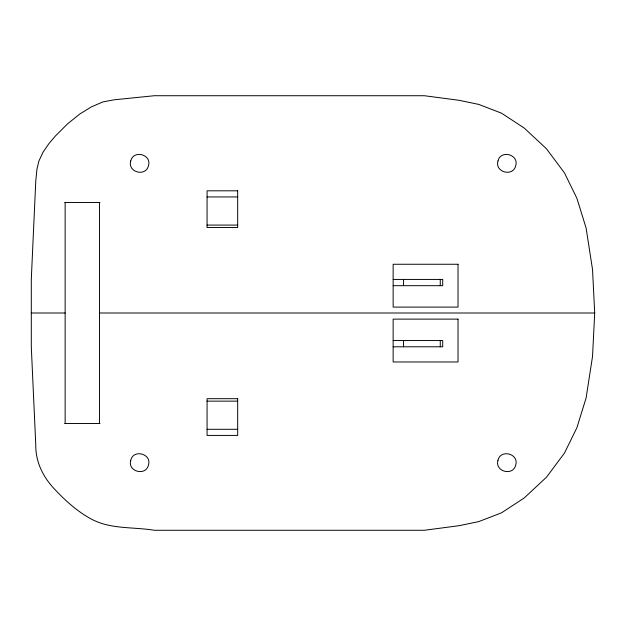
<?xml version="1.0" encoding="UTF-8"?>
<svg xmlns="http://www.w3.org/2000/svg" width="626" height="626" viewBox="0 0 626 626"><rect width="100%" height="100%" fill="white"/><g stroke="black" fill="none" stroke-linecap="round" stroke-linejoin="round"><path stroke-width="0.94" d="M594.7 313L592.532 356.421L586.116 397.917L576.906 427.691L564.495 453.06L546.482 477.215L524.212 497.96L501.536 512.811L478.82 521.575L459.061 525.699L424.358 530.277L154.372 530.277C133.424 526.787 110.622 529.479 91.349 519.087C77.577 511.614 65.816 501.113 55.151 489.743C43.444 477.748 35.463 462.051 35.776 445L31.3 346.804L31.3 279.196L35.776 181L36.95 169.216L38.859 161.109L43.038 152.188L48.984 143.534L55.151 136.257L67.553 123.854L79.948 113.901L91.349 106.913L102.86 101.928L114.261 99.784L154.372 95.723L424.358 95.723L459.061 100.301L478.82 104.425L501.536 113.189L524.212 128.04L546.482 148.785L564.495 172.94L576.906 198.309L586.116 228.083L592.532 269.579L594.7 313L99.464 313M207.073 196.932L237.677 196.932M64.728 202.519L100.003 202.519M207.073 225.086L237.677 225.086M393.144 279.431L442.715 279.431L442.715 285.683L393.144 285.683M31.3 313L65.143 313M393.144 340.544L442.715 340.544L442.715 346.788L393.144 346.788M207.073 401.141L237.677 401.141M64.728 423.481L100.003 423.481M207.073 429.295L237.677 429.295M440.266 279.431L440.266 285.683M440.266 340.544L440.266 346.788M403.543 279.431L403.543 285.683M403.543 340.544L403.543 346.788M99.464 202.519L99.464 423.481M65.143 202.519L65.143 423.481M130.748 160.968C127.266 172.244 145.858 177.221 148.479 165.718C151.969 154.442 133.369 149.457 130.748 160.968M130.748 460.282C127.266 471.558 145.858 476.542 148.479 465.032C151.969 453.756 133.369 448.779 130.748 460.282M497.983 160.968C494.501 172.244 513.101 177.221 515.722 165.718C519.204 154.442 500.604 149.457 497.983 160.968M497.983 460.282C494.501 471.558 513.101 476.542 515.722 465.032C519.204 453.756 500.604 448.779 497.983 460.282M237.677 190.813L207.073 190.813L207.073 227.535L237.677 227.535L237.677 190.813M458.021 264.258L393.144 264.258L393.144 307.1L458.021 307.1L458.021 264.258M458.021 319.119L393.144 319.119L393.144 361.969L458.021 361.969L458.021 319.119M237.677 398.692L207.073 398.692L207.073 435.414L237.677 435.414L237.677 398.692"/></g></svg>
